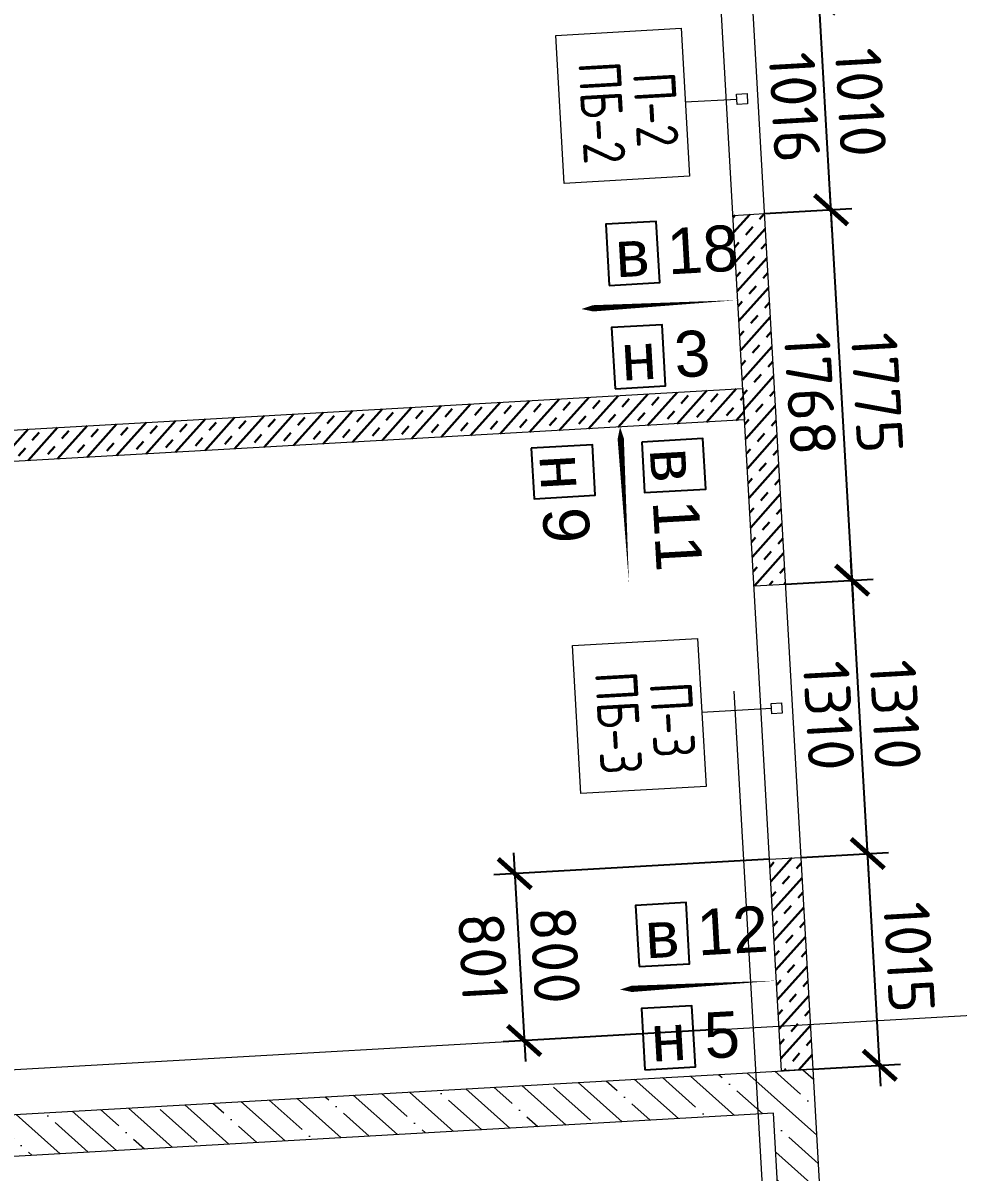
# Model space of a CAD drawing. Header units: metres. Extents: x 107714.6 to 107779.8, y 110796.6 to 110847.9.
# Drawn here: x 107721.53 to 107726, y 110804.21 to 110809.71 of the extents above; entities that cross this region are included whole.
import ezdxf

# ---------------------------------------------------------------- set-up
doc = ezdxf.new("R2010")
doc.units = ezdxf.units.M
doc.header["$PDMODE"] = 35
doc.header["$PDSIZE"] = 0.01
doc.linetypes.add('CENTER', pattern=[50.8, 31.75, -6.35, 6.35, -6.35])
for name, color, linetype in [('2023.11.08_В_ОТКЛОНЕНИЯ', 7, 'Continuous'), ('2023.11.08_Н_ОТКЛОНЕНИЯ', 7, 'Continuous'), ('_4-3_ маркировка на кладочных планах АР', 7, 'Continuous'), ('размеры', 7, 'Continuous')]:
    doc.layers.add(name, color=color, linetype=linetype)
doc.layers.add('Лестницы', color=7, linetype='Continuous', lineweight=9, true_color=0x506c76)
for name, color, linetype, lineweight in [('ОСИ', 251, 'CENTER', 18), ('Стены', 7, 'Continuous', 18), ('Стены штриховка', 7, 'Continuous', 9)]:
    doc.layers.add(name, color=color, linetype=linetype, lineweight=lineweight)
doc.styles.add('AxeAndPointZ', font='arial.ttf')
doc.styles.add('GOST 2.304 type A', font='isocpeur.ttf')
doc.styles.add('стиль1', font='isocpeur.ttf')
doc.dimstyles.new('ISO-25', dxfattribs={"dimtxt": 0.22, "dimasz": 0.15, "dimexe": 0.1, "dimexo": 0, "dimgap": 0.06, "dimtad": 1, "dimdec": 0, "dimlfac": 1000, "dimtxsty": 'GOST 2.304 type A', "dimblk": 'ARCHTICK', "dimcen": 2.5, "dimdle": 0.1, "dimadec": 0, "dimazin": 0, "dimtfac": 1, "dimtdec": 0, "dimtmove": 0, "dimatfit": 3, "dimfxl": 1, "dimarcsym": 0})
doc.dimstyles.new('снизу', dxfattribs={"dimtxt": 0.22, "dimasz": 0.1, "dimexe": 0.1, "dimexo": 0, "dimgap": 0.06, "dimtad": 1, "dimdec": 0, "dimlfac": 1000, "dimtxsty": 'GOST 2.304 type A', "dimblk": 'OBLIQUE', "dimcen": 2.5, "dimdle": 0.1, "dimse1": 1, "dimse2": 1, "dimsd1": 1, "dimsd2": 1, "dimadec": 0, "dimazin": 0, "dimtfac": 1, "dimtdec": 0, "dimtofl": 0, "dimtmove": 2, "dimatfit": 3, "dimfxl": 1, "dimarcsym": 0})
pattern_1 = [(228.2530497, (108242.52607, 113595.21335), (0.0746092818, -0.0665841954), []), (228.2530497, (108242.53009, 113595.14276), (0.0746092818, -0.0665841954), [0.05, -0.05])]

# ---------------------------------------------------------------- blocks, each defined once
blk = doc.blocks.new('_ARCHTICK')
at = {"color": 0, "linetype": 'ByBlock', "const_width": 0.15}
blk.add_lwpolyline([(-0.5, -0.5), (0.5, 0.5)], dxfattribs=at)
blk = doc.blocks.new('*D236')
at = {"layer": 'Defpoints', "color": 0, "transparency": 16777216}
for p in [(107725.1026, 110805.7072), (107724.8811, 110804.8933), (107723.928, 110804.8392)]:
    blk.add_point(p, dxfattribs=at)
at = {"layer": 'размеры', "color": 0, "lineweight": -2, "transparency": 16777216}
for p, q in [((107723.877, 110805.7377), (107723.9337, 110804.7393)), ((107725.1026, 110805.7072), (107723.7828, 110805.6322)), ((107724.8811, 110804.8933), (107723.8282, 110804.8335))]:
    blk.add_line(p, q, dxfattribs=at)
at = {"layer": 'размеры', "color": 0, "lineweight": -2, "transparency": 16777216, "xscale": 0.15, "yscale": 0.15, "zscale": 0.15}
for p, rotation in [((107723.8826, 110805.6379), 93.25304974487426), ((107723.928, 110804.8392), 273.2530497448743)]:
    blk.add_blockref('_ARCHTICK', p, dxfattribs=dict(at, rotation=rotation))
at = {"layer": 'размеры', "color": 0, "transparency": 16777216, "insert": (107724.0751, 110805.2482), "char_height": 0.22, "attachment_point": 5, "rotation": 273.253, "style": 'GOST 2.304 type A'}
blk.add_mtext('800', dxfattribs=at)
blk = doc.blocks.new('*D181')
at = {"layer": 'Defpoints', "color": 0, "transparency": 16777216}
for p in [(107725.1004, 110807.0206, 21.5193), (107724.0259, 110806.9596), (107725.1871, 110805.7134, 21.8303)]:
    blk.add_point(p, dxfattribs=at)
at = {"layer": 'размеры', "color": 0, "transparency": 16777216, "insert": (107725.3858, 110806.3931), "char_height": 0.22, "attachment_point": 5, "rotation": 273.253, "style": 'GOST 2.304 type A'}
blk.add_mtext('1310', dxfattribs=at)
blk = doc.blocks.new('_Oblique')
at = {"color": 0, "linetype": 'ByBlock', "lineweight": -2}
blk.add_line((-0.5, -0.5), (0.5, 0.5), dxfattribs=at)
blk = doc.blocks.new('*D157')
at = {"layer": 'Defpoints', "color": 0, "transparency": 16777216}
for p in [(107725.1871, 110805.7134, 21.8303), (107724.6957, 110804.8828), (107723.5803, 110804.8194)]:
    blk.add_point(p, dxfattribs=at)
at = {"layer": 'размеры', "color": 0, "transparency": 16777216, "insert": (107723.7307, 110805.2388), "char_height": 0.22, "attachment_point": 5, "rotation": 273.253, "style": 'GOST 2.304 type A'}
blk.add_mtext('801', dxfattribs=at)
blk = doc.blocks.new('*D605')
at = {"layer": 'Defpoints', "color": 0, "transparency": 16777216}
for p in [(107725.2523, 110805.7157), (107725.5722, 110805.7339), (107725.3099, 110804.7024)]:
    blk.add_point(p, dxfattribs=at)
at = {"layer": 'размеры', "color": 0, "lineweight": -2, "transparency": 16777216}
for p, q in [((107725.6354, 110804.6207), (107725.5665, 110805.8337)), ((107725.2523, 110805.7157), (107725.672, 110805.7396)), ((107725.3099, 110804.7024), (107725.7296, 110804.7262))]:
    blk.add_line(p, q, dxfattribs=at)
at = {"layer": 'размеры', "color": 0, "lineweight": -2, "transparency": 16777216, "xscale": 0.15, "yscale": 0.15, "zscale": 0.15}
for p, rotation in [((107725.5722, 110805.7339), 93.25304974487426), ((107725.6298, 110804.7205), 273.2530497448743)]:
    blk.add_blockref('_ARCHTICK', p, dxfattribs=dict(at, rotation=rotation))
at = {"layer": 'размеры', "color": 0, "transparency": 16777216, "insert": (107725.7707, 110805.2369), "char_height": 0.22, "attachment_point": 5, "rotation": 273.253, "style": 'GOST 2.304 type A'}
blk.add_mtext('1015', dxfattribs=at)
blk = doc.blocks.new('*D606')
at = {"layer": 'Defpoints', "color": 0, "transparency": 16777216}
for p in [(107725.178, 110807.0236), (107725.4978, 110807.0418), (107725.2523, 110805.7157)]:
    blk.add_point(p, dxfattribs=at)
at = {"layer": 'размеры', "color": 0, "lineweight": -2, "transparency": 16777216}
for p, q in [((107725.5778, 110805.6341), (107725.4922, 110807.1416)), ((107725.178, 110807.0236), (107725.5977, 110807.0475)), ((107725.2523, 110805.7157), (107725.672, 110805.7396))]:
    blk.add_line(p, q, dxfattribs=at)
at = {"layer": 'размеры', "color": 0, "lineweight": -2, "transparency": 16777216, "xscale": 0.15, "yscale": 0.15, "zscale": 0.15}
for p, rotation in [((107725.4978, 110807.0418), 93.25304974487426), ((107725.5722, 110805.7339), 273.2530497448743)]:
    blk.add_blockref('_ARCHTICK', p, dxfattribs=dict(at, rotation=rotation))
at = {"layer": 'размеры', "color": 0, "transparency": 16777216, "insert": (107725.7047, 110806.3975), "char_height": 0.22, "attachment_point": 5, "rotation": 273.253, "style": 'GOST 2.304 type A'}
blk.add_mtext('1310', dxfattribs=at)
blk = doc.blocks.new('*D607')
at = {"layer": 'Defpoints', "color": 0, "transparency": 16777216}
for p in [(107725.3971, 110808.8139), (107725.0773, 110808.7958), (107725.178, 110807.0236)]:
    blk.add_point(p, dxfattribs=at)
at = {"layer": 'размеры', "color": 0, "lineweight": -2, "transparency": 16777216}
for p, q in [((107725.5035, 110806.942), (107725.3914, 110808.9138)), ((107725.0773, 110808.7958), (107725.4969, 110808.8196)), ((107725.178, 110807.0236), (107725.5977, 110807.0475))]:
    blk.add_line(p, q, dxfattribs=at)
at = {"layer": 'размеры', "color": 0, "lineweight": -2, "transparency": 16777216, "xscale": 0.15, "yscale": 0.15, "zscale": 0.15}
for p, rotation in [((107725.3971, 110808.8139), 93.25304974487426), ((107725.4978, 110807.0418), 273.2530497448743)]:
    blk.add_blockref('_ARCHTICK', p, dxfattribs=dict(at, rotation=rotation))
at = {"layer": 'размеры', "color": 0, "transparency": 16777216, "insert": (107725.6172, 110807.9375), "char_height": 0.22, "attachment_point": 5, "rotation": 273.253, "style": 'GOST 2.304 type A'}
blk.add_mtext('1775', dxfattribs=at)
blk = doc.blocks.new('*D608')
at = {"layer": 'Defpoints', "color": 0, "transparency": 16777216}
for p in [(107725.02, 110809.8041), (107725.3398, 110809.8223), (107725.0773, 110808.7958)]:
    blk.add_point(p, dxfattribs=at)
at = {"layer": 'размеры', "color": 0, "lineweight": -2, "transparency": 16777216}
for p, q in [((107725.4028, 110808.7141), (107725.3341, 110809.9221)), ((107725.02, 110809.8041), (107725.4396, 110809.828)), ((107725.0773, 110808.7958), (107725.4969, 110808.8196))]:
    blk.add_line(p, q, dxfattribs=at)
at = {"layer": 'размеры', "color": 0, "lineweight": -2, "transparency": 16777216, "xscale": 0.15, "yscale": 0.15, "zscale": 0.15}
for p, rotation in [((107725.3398, 110809.8223), 93.25304974487426), ((107725.3971, 110808.8139), 273.2530497448743)]:
    blk.add_blockref('_ARCHTICK', p, dxfattribs=dict(at, rotation=rotation))
at = {"layer": 'размеры', "color": 0, "transparency": 16777216, "insert": (107725.5382, 110809.3278), "char_height": 0.22, "attachment_point": 5, "rotation": 273.253, "style": 'GOST 2.304 type A'}
blk.add_mtext('1010', dxfattribs=at)
blk = doc.blocks.new('*D637')
at = {"layer": 'Defpoints', "color": 0, "transparency": 16777216}
for p in [(107725.0024, 110808.7864, 21.7583), (107725.2474, 110808.8003), (107725.1004, 110807.0206, 0.972)]:
    blk.add_point(p, dxfattribs=at)
at = {"layer": 'размеры', "color": 0, "transparency": 16777216, "insert": (107725.2967, 110807.9328), "char_height": 0.22, "attachment_point": 5, "rotation": 273.253, "style": 'GOST 2.304 type A'}
blk.add_mtext('1768', dxfattribs=at)
blk = doc.blocks.new('*D638')
at = {"layer": 'Defpoints', "color": 0, "transparency": 16777216}
for p in [(107725.1927, 110809.815), (107724.962, 110809.8019, 0.993), (107725.0024, 110808.7864, 1.211)]:
    blk.add_point(p, dxfattribs=at)
at = {"layer": 'размеры', "color": 0, "transparency": 16777216, "insert": (107725.2218, 110809.3037), "char_height": 0.22, "attachment_point": 5, "rotation": 273.253, "style": 'GOST 2.304 type A'}
blk.add_mtext('1016', dxfattribs=at)

msp = doc.modelspace()

# ---------------------------------------------------------------- hatches: boundary and pattern name
at = {"layer": 'Стены штриховка', "lineweight": 30}
h = msp.add_hatch(dxfattribs=at)
h.set_pattern_fill('ASHLER', color=256, scale=0.2, angle=183.253, pattern_type=2)
h.set_pattern_definition(pattern_1)
h.paths.add_polyline_path([(107725.178, 110807.0236), (107725.0773, 110808.7958), (107724.9275, 110808.7872), (107725.0282, 110807.0151)])
h = msp.add_hatch(dxfattribs=at)
h.set_pattern_fill('ASHLER', color=256, scale=0.2, angle=183.253, pattern_type=2)
h.set_pattern_definition([(228.2530497, (108242.52664, 113595.20337), (0.0746092818, -0.0665841954), []), (228.2530497, (108242.53065, 113595.13278), (0.0746092818, -0.0665841954), [0.05, -0.05])])
h.paths.add_polyline_path([(107724.9831, 110807.8086), (107724.9746, 110807.9586), (107724.8498, 110807.9515), (107724.8583, 110807.8015)])
h.paths.add_polyline_path([(107724.8583, 110807.8017), (107724.8498, 110807.9515), (107718.7297, 110807.6036), (107718.7382, 110807.4539)])
h = msp.add_hatch(dxfattribs=at)
h.set_pattern_fill('ASHLER', color=256, scale=0.2, angle=183.253, pattern_type=2)
h.set_pattern_definition(pattern_1)
h.paths.add_polyline_path([(107725.2977, 110804.917), (107725.2523, 110805.7157), (107725.1026, 110805.7072), (107725.148, 110804.9085)])
h.paths.add_polyline_path([(107725.3099, 110804.7024), (107725.2977, 110804.917), (107725.148, 110804.9085), (107725.1602, 110804.6939)])
at = {"layer": 'Стены штриховка', "lineweight": 9}
h = msp.add_hatch(dxfattribs=at)
h.set_pattern_fill('ANSI35', color=256, scale=0.03, angle=-86.747)
h.set_pattern_definition([(318.25305, (108242.52607, 113595.21335), (0.126842892, 0.142130682), []), (318.25305, (108242.53372, 113595.07886), (0.126842892, 0.142130682), [0.238125, -0.047625, 0, -0.047625])])
h.paths.add_polyline_path([(107725.3454, 110804.0784), (107725.3099, 110804.7024), (107725.0354, 110804.6868), (107725.0467, 110804.4871), (107725.1216, 110804.4913), (107725.1457, 110804.067)])
h.paths.add_polyline_path([(107725.5236, 110800.9434), (107725.4197, 110802.7705), (107725.2201, 110802.7591), (107725.3239, 110800.9321)])
h.paths.add_polyline_path([(107725.0467, 110804.4871), (107725.0354, 110804.6868), (107719.045, 110804.3463), (107718.9202, 110804.3392), (107718.96, 110803.6403), (107719.1596, 110803.6517), (107719.1313, 110804.1509)])
h.paths.add_polyline_path([(107719.3733, 110798.5706), (107719.1529, 110802.4493), (107719.0281, 110802.4423), (107719.2485, 110798.5635)])
h.paths.add_polyline_path([(107723.0574, 110798.78), (107723.0548, 110798.8249), (107719.4456, 110798.6198), (107719.2277, 110802.4536), (107719.1529, 110802.4493), (107719.3733, 110798.5706)])
h.paths.add_polyline_path([(107725.2113, 110801.5918), (107725.1999, 110801.7914), (107719.2845, 110801.4552), (107719.2958, 110801.2555)])
h.paths.add_polyline_path([(107725.6382, 110798.9267), (107725.5979, 110799.6355), (107725.3982, 110799.6242), (107725.436, 110798.9603), (107725.3611, 110798.956), (107725.3636, 110798.9111)])
h.paths.add_polyline_path([(107725.647, 110798.7719), (107725.6382, 110798.9267), (107725.3636, 110798.9111), (107725.3724, 110798.7563)])
h.paths.add_polyline_path([(107725.3636, 110798.9111), (107725.3611, 110798.956), (107724.3627, 110798.8993), (107724.3653, 110798.8543)])
h.paths.add_polyline_path([(107725.3724, 110798.7563), (107725.3636, 110798.9111), (107724.3653, 110798.8543), (107724.3741, 110798.6996)])
h.paths.add_polyline_path([(107723.0662, 110798.6252), (107723.0574, 110798.78), (107719.3733, 110798.5706), (107719.3821, 110798.4159)])

# ---------------------------------------------------------------- linework, layer by layer
at = {"layer": '2023.11.08_В_ОТКЛОНЕНИЯ'}
for points in [[(107724.3351, 110808.4519), (107724.5767, 110808.4656), (107724.56, 110808.7584), (107724.3184, 110808.7447), (107724.3351, 110808.4519)], [(107724.4904, 110807.7029), (107724.5041, 110807.4613), (107724.797, 110807.4779), (107724.7832, 110807.7195), (107724.4904, 110807.7029)], [(107724.4778, 110805.1932), (107724.7194, 110805.2069), (107724.7027, 110805.4997), (107724.4611, 110805.486), (107724.4778, 110805.1932)]]:
    msp.add_lwpolyline(points, dxfattribs=at)
for points in [[(107724.9505, 110808.382, 0, 0, 0), (107724.2018, 110808.3394, 0, 0.16, 0), (107724.5013, 110808.3565, 0.03, 0.03, 0), (107724.9505, 110808.382, 0, 0, 0)], [(107725.1356, 110805.1257, 0, 0, 0), (107724.3868, 110805.0831, 0, 0.16, 0), (107724.6864, 110805.1002, 0.03, 0.03, 0), (107725.1356, 110805.1257, 0, 0, 0)]]:
    msp.add_lwpolyline(points, format="xyseb", dxfattribs=at)
at = {"layer": '2023.11.08_Н_ОТКЛОНЕНИЯ'}
for points in [[(107724.9505, 110808.382, 0, 0, 0), (107724.2018, 110808.3394, 0, 0.16, 0), (107724.5013, 110808.3565, 0.03, 0.03, 0), (107724.9505, 110808.382, 0, 0, 0)], [(107724.4295, 110807.0262, 0, 0, 0), (107724.387, 110807.7749, 0, 0.16, 0), (107724.404, 110807.4754, 0.03, 0.03, 0), (107724.4295, 110807.0262, 0, 0, 0)], [(107725.1356, 110805.1257, 0, 0, 0), (107724.3868, 110805.0831, 0, 0.16, 0), (107724.6864, 110805.1002, 0.03, 0.03, 0), (107725.1356, 110805.1257, 0, 0, 0)]]:
    msp.add_lwpolyline(points, format="xyseb", dxfattribs=at)
for points in [[(107724.3632, 110807.9577), (107724.6048, 110807.9714), (107724.5881, 110808.2642), (107724.3465, 110808.2505), (107724.3632, 110807.9577)], [(107723.9618, 110807.6728), (107723.9756, 110807.4312), (107724.2684, 110807.4479), (107724.2547, 110807.6895), (107723.9618, 110807.6728)], [(107724.5059, 110804.699), (107724.7475, 110804.7127), (107724.7308, 110805.0055), (107724.4892, 110804.9918), (107724.5059, 110804.699)]]:
    msp.add_lwpolyline(points, dxfattribs=at)
at = {"layer": '_4-3_ маркировка на кладочных планах АР', "linetype": 'Continuous', "lineweight": 0}
for p, q in [((107724.0795, 110809.6488), (107724.6786, 110809.6828)), ((107724.1198, 110808.9405), (107724.0795, 110809.6488)), ((107724.6786, 110809.6828), (107724.7188, 110808.9746)), ((107724.9446, 110809.3677), (107724.9945, 110809.3705)), ((107724.9474, 110809.3178), (107724.9446, 110809.3677)), ((107724.9945, 110809.3705), (107724.9974, 110809.3206)), ((107724.946, 110809.3427), (107724.6987, 110809.3287)), ((107724.9974, 110809.3206), (107724.9474, 110809.3178)), ((107724.7188, 110808.9746), (107724.1198, 110808.9405)), ((107724.1592, 110806.7286), (107724.7583, 110806.7626)), ((107724.1995, 110806.0204), (107724.1592, 110806.7286)), ((107724.7583, 110806.7626), (107724.7985, 110806.0544)), ((107725.1103, 110806.4524), (107725.1602, 110806.4553)), ((107725.1131, 110806.4025), (107725.1103, 110806.4524)), ((107725.1602, 110806.4553), (107725.1631, 110806.4053)), ((107725.1117, 110806.4275), (107724.7784, 110806.4085)), ((107725.1631, 110806.4053), (107725.1131, 110806.4025)), ((107724.7985, 110806.0544), (107724.1995, 110806.0204))]:
    msp.add_line(p, q, dxfattribs=at)
at = {"layer": 'Лестницы'}
msp.add_lwpolyline([(107725.1457, 110804.067), (107725.1216, 110804.4913), (107719.1313, 110804.1509), (107719.1596, 110803.6517), (107718.96, 110803.6403), (107718.9202, 110804.3392), (107719.045, 110804.3463), (107725.3099, 110804.7024), (107725.3454, 110804.0784)], close=True, dxfattribs=at)
at = {"layer": 'ОСИ'}
for p, q in [((107722.7697, 110844.5498), (107725.4628, 110797.1672)), ((107724.838, 110804.8909), (107732.3344, 110805.317)), ((107717.5999, 110804.4795), (107724.8255, 110804.8902))]:
    msp.add_line(p, q, dxfattribs=at)
at = {"layer": 'Стены'}
for points in [[(107724.0998, 110825.993), (107725.3099, 110804.7024), (107725.1602, 110804.6939), (107723.9501, 110825.9845)], [(107724.9746, 110807.9586), (107724.9831, 110807.8088), (107718.7382, 110807.4539), (107718.7297, 110807.6036)]]:
    msp.add_lwpolyline(points, close=True, dxfattribs=at)
for points in [[(107724.9275, 110808.7872), (107725.0773, 110808.7958)], [(107725.0282, 110807.0151), (107725.178, 110807.0236)], [(107725.1026, 110805.7072), (107725.2523, 110805.7157)]]:
    msp.add_lwpolyline(points, dxfattribs=at)

# ---------------------------------------------------------------- texts
at = {"layer": '2023.11.08_В_ОТКЛОНЕНИЯ', "style": 'AxeAndPointZ'}
for s, rotation, p in [('в 18', 3.253, (107724.3696, 110808.4906)), ('в 11', 273.253, (107724.5291, 110807.6683)), ('в 12', 3.253, (107724.5123, 110805.2319))]:
    msp.add_text(s, height=0.22, rotation=rotation, dxfattribs=at).set_placement(p)
at = {"layer": '2023.11.08_Н_ОТКЛОНЕНИЯ', "style": 'AxeAndPointZ'}
for s, rotation, p in [('н 3', 3.253, (107724.3977, 110807.9964)), ('н 9', 273.253, (107724.0006, 110807.6383)), ('н 5', 3.253, (107724.5404, 110804.7377))]:
    msp.add_text(s, height=0.22, rotation=rotation, dxfattribs=at).set_placement(p)
at = {"layer": '_4-3_ маркировка на кладочных планах АР', "lineweight": 5, "char_height": 0.2, "attachment_point": 2, "rotation": 273.253, "style": 'стиль1'}
for s, insert in [('\\A1;\\pxqc,t0,20;{\\W0.8;ПБ-2 \\H0.66x;\\S^  ;\\S^  ;}', (107724.4074, 110809.1666)), ('\\A1;\\pxqc,t0,20;{\\W0.8;П-2 \\H0.66x;\\S^  ;\\S^  ;}', (107724.6651, 110809.1812)), ('\\A1;\\pxqc,t0,20;{\\W0.8;ПБ-3 \\H0.66x;\\S^  ;\\S^  ;}', (107724.4871, 110806.2464)), ('\\A1;\\pxqc,t0,20;{\\W0.8;П-3 \\H0.66x;\\S^  ;\\S^  ;}', (107724.7448, 110806.261))]:
    msp.add_mtext(s, dxfattribs=dict(at, insert=insert))

# ---------------------------------------------------------------- dimensions: what is measured, and where the dimension line sits
at = {"layer": 'размеры'}
for base, p1, p2, picture, middle in [((107725.3398, 110809.8223), (107725.0773, 110808.7958), (107725.02, 110809.8041), '*D608', (107725.5382, 110809.3278)), ((107725.3971, 110808.8139), (107725.178, 110807.0236), (107725.0773, 110808.7958), '*D607', (107725.6172, 110807.9375)), ((107725.4978, 110807.0418), (107725.2523, 110805.7157), (107725.178, 110807.0236), '*D606', (107725.7047, 110806.3975))]:
    dim = msp.add_linear_dim(base=base, p1=p1, p2=p2, angle=273.253, dimstyle='ISO-25', override={"dimtmove": 1}, dxfattribs=at)
    dim.commit()
    dim.dimension.update_dxf_attribs({"geometry": picture, "text_midpoint": middle})
for base, p1, p2, angle, picture, middle in [((107725.1927, 110809.815), (107725.0024, 110808.7864, 1.211), (107724.962, 110809.8019, 0.993), 273.253, '*D638', (107725.2218, 110809.3037)), ((107725.24742, 110808.80029), (107725.10042, 110807.02065, 0.972), (107725.00245, 110808.78637, 21.7583), 273.25305, '*D637', (107725.29672, 110807.93285)), ((107724.0259, 110806.9596), (107725.1871, 110805.7134, 21.8303), (107725.1004, 110807.0206, 21.5193), 273.253, '*D181', (107725.3858, 110806.3931))]:
    dim = msp.add_linear_dim(base=base, p1=p1, p2=p2, angle=angle, dimstyle='снизу', dxfattribs=at)
    dim.commit()
    dim.dimension.update_dxf_attribs({"geometry": picture, "text_midpoint": middle, "dimtype": 160})
for base, p1, p2, picture, middle in [((107725.5722, 110805.7339), (107725.3099, 110804.7024), (107725.2523, 110805.7157), '*D605', (107725.7707, 110805.2369)), ((107723.928, 110804.8392), (107725.1026, 110805.7072), (107724.8811, 110804.8933), '*D236', (107724.0751, 110805.2482))]:
    dim = msp.add_linear_dim(base=base, p1=p1, p2=p2, angle=273.253, dimstyle='ISO-25', dxfattribs=at)
    dim.commit()
    dim.dimension.update_dxf_attribs({"geometry": picture, "text_midpoint": middle})
dim = msp.add_linear_dim(base=(107723.5803, 110804.8194), p1=(107725.1871, 110805.7134, 21.8303), p2=(107724.6957, 110804.8828), angle=273.253, dimstyle='снизу', override={"dimtmove": 1}, dxfattribs=at)
dim.commit()
dim.dimension.update_dxf_attribs({"geometry": '*D157', "text_midpoint": (107723.561, 110805.2292), "dimtype": 160})

doc.saveas('drawing.dxf')
